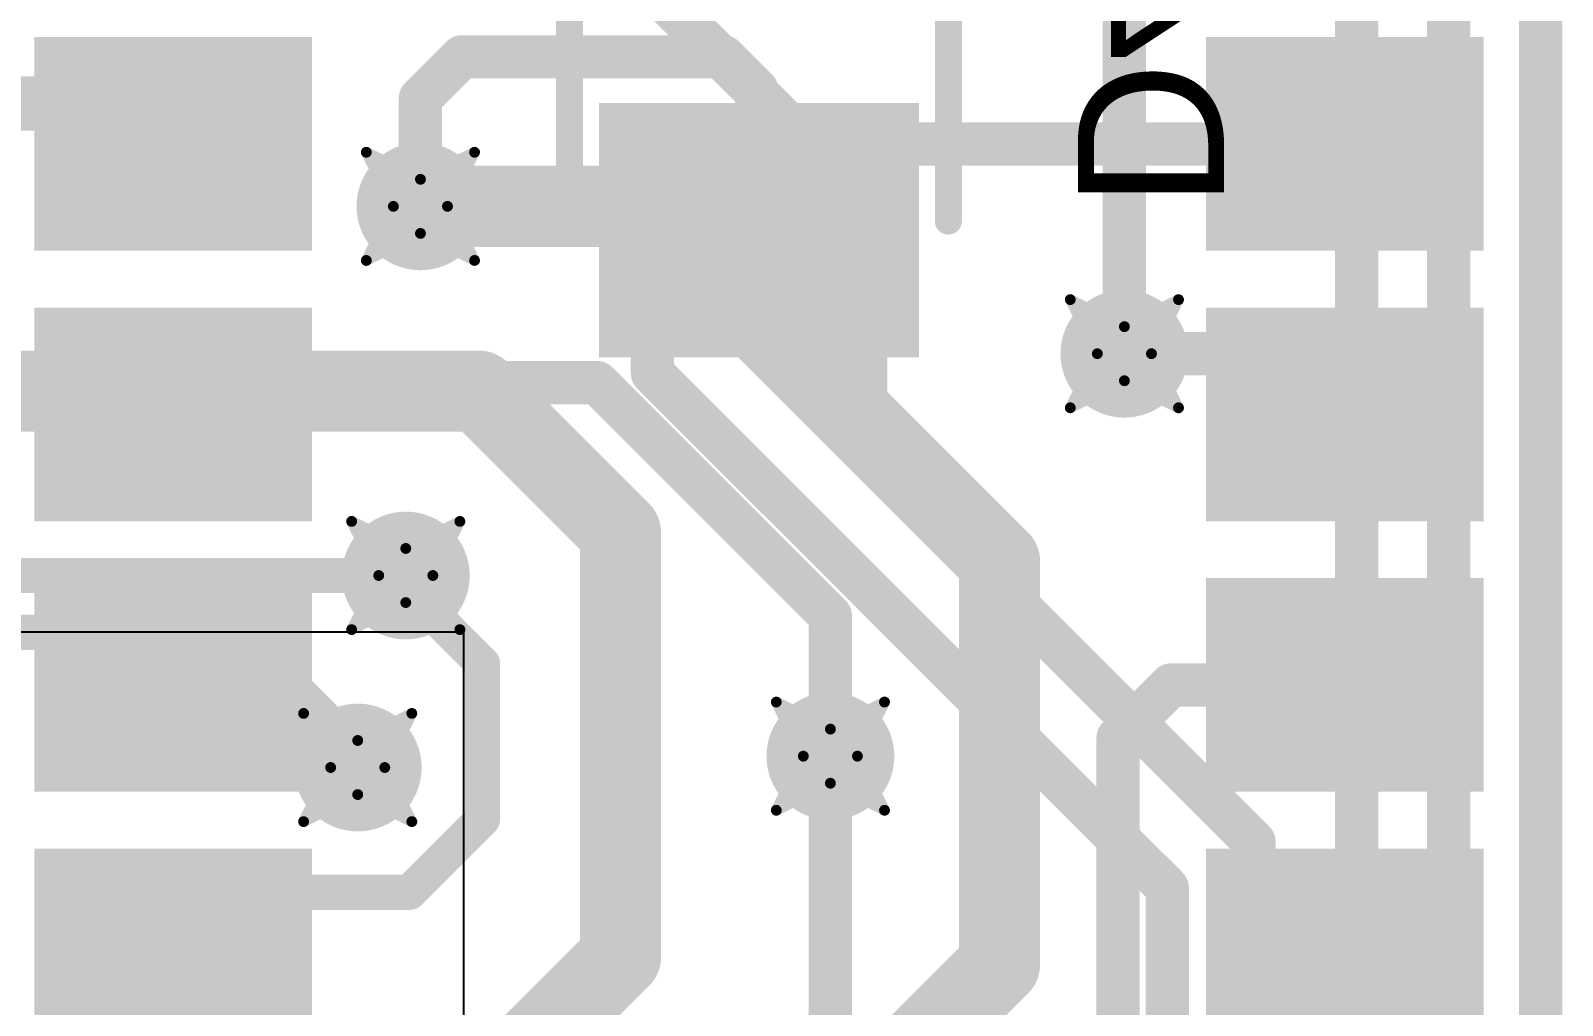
# Model space of a CAD drawing. Header units: inches. Extents: x -6 to 328, y -12 to 81.
# Drawn here: x 28.65 to 35.84, y 13.39 to 17.97 of the extents above; entities that cross this region are included whole.
import ezdxf

# ---------------------------------------------------------------- set-up
doc = ezdxf.new("R2010")
doc.units = ezdxf.units.IN
for name, color, linetype in [('Bottom Layer', 5, 'Continuous'), ('Bottom Overlay', 54, 'Continuous'), ('Bottom Paste', 16, 'Continuous'), ('Bottom Solder', 6, 'Continuous'), ('Drill Drawing', 1, 'Continuous'), ('Top Layer', 1, 'Continuous'), ('Top Paste', 8, 'Continuous'), ('Top Solder', 216, 'Continuous'), ('Via Holes', 16, 'Continuous')]:
    doc.layers.add(name, color=color, linetype=linetype)
doc.styles.add('Arial', font='', dxfattribs={"height": 0.2})
doc.styles.get('Arial').set_extended_font_data('Arial')

# ---------------------------------------------------------------- blocks, each defined once
blk = doc.blocks.new('M55_6013242R_44')
at = {"layer": 'Top Layer'}
for points in [[(-2.305, 3.3), (-1.505, 3.3), (-1.505, 2.2), (-2.305, 2.2)], [(-1.035, 3.3), (-0.235, 3.3), (-0.235, 2.2), (-1.035, 2.2)], [(0.235, 3.3), (1.035, 3.3), (1.035, 2.2), (0.235, 2.2)], [(1.505, 3.3), (2.305, 3.3), (2.305, 2.2), (1.505, 2.2)], [(-2.305, -2.2), (-1.505, -2.2), (-1.505, -3.3), (-2.305, -3.3)], [(-1.035, -2.2), (-0.235, -2.2), (-0.235, -3.3), (-1.035, -3.3)], [(0.235, -2.2), (1.035, -2.2), (1.035, -3.3), (0.235, -3.3)], [(1.505, -2.2), (2.305, -2.2), (2.305, -3.3), (1.505, -3.3)]]:
    blk.add_hatch(color=1, dxfattribs=at).paths.add_polyline_path(points)
at = {"layer": 'Top Paste'}
for points in [[(-2.305, 3.3), (-1.505, 3.3), (-1.505, 2.2), (-2.305, 2.2)], [(-1.035, 3.3), (-0.235, 3.3), (-0.235, 2.2), (-1.035, 2.2)], [(0.235, 3.3), (1.035, 3.3), (1.035, 2.2), (0.235, 2.2)], [(1.505, 3.3), (2.305, 3.3), (2.305, 2.2), (1.505, 2.2)], [(-2.305, -2.2), (-1.505, -2.2), (-1.505, -3.3), (-2.305, -3.3)], [(-1.035, -2.2), (-0.235, -2.2), (-0.235, -3.3), (-1.035, -3.3)], [(0.235, -2.2), (1.035, -2.2), (1.035, -3.3), (0.235, -3.3)], [(1.505, -2.2), (2.305, -2.2), (2.305, -3.3), (1.505, -3.3)]]:
    blk.add_hatch(color=8, dxfattribs=at).paths.add_polyline_path(points)
at = {"layer": 'Top Solder'}
for points in [[(-2.4066, 3.4016), (-1.4034, 3.4016), (-1.4034, 2.0984), (-2.4066, 2.0984)], [(-1.1366, 3.4016), (-0.1334, 3.4016), (-0.1334, 2.0984), (-1.1366, 2.0984)], [(0.1334, 3.4016), (1.1366, 3.4016), (1.1366, 2.0984), (0.1334, 2.0984)], [(1.4034, 3.4016), (2.4066, 3.4016), (2.4066, 2.0984), (1.4034, 2.0984)], [(-2.4066, -2.0984), (-1.4034, -2.0984), (-1.4034, -3.4016), (-2.4066, -3.4016)], [(-1.1366, -2.0984), (-0.1334, -2.0984), (-0.1334, -3.4016), (-1.1366, -3.4016)], [(0.1334, -2.0984), (1.1366, -2.0984), (1.1366, -3.4016), (0.1334, -3.4016)], [(1.4034, -2.0984), (2.4066, -2.0984), (2.4066, -3.4016), (1.4034, -3.4016)]]:
    blk.add_hatch(color=216, dxfattribs=at).paths.add_polyline_path(points)
blk = doc.blocks.new('SOT_666_B_45')
at = {"layer": 'Bottom Layer'}
for points in [[(-1.3, 0.65), (-0.31, 0.65), (-0.31, 0.35), (-1.3, 0.35)], [(0.31, 0.65), (1.3, 0.65), (1.3, 0.35), (0.31, 0.35)], [(-1.3, 0.15), (-0.31, 0.15), (-0.31, -0.15), (-1.3, -0.15)], [(0.31, 0.15), (1.3, 0.15), (1.3, -0.15), (0.31, -0.15)], [(-1.3, -0.35), (-0.31, -0.35), (-0.31, -0.65), (-1.3, -0.65)], [(0.31, -0.35), (1.3, -0.35), (1.3, -0.65), (0.31, -0.65)]]:
    blk.add_hatch(color=5, dxfattribs=at).paths.add_polyline_path(points)
at = {"layer": 'Bottom Paste'}
for points in [[(-1.3, 0.65), (-0.31, 0.65), (-0.31, 0.35), (-1.3, 0.35)], [(0.31, 0.65), (1.3, 0.65), (1.3, 0.35), (0.31, 0.35)], [(-1.3, 0.15), (-0.31, 0.15), (-0.31, -0.15), (-1.3, -0.15)], [(0.31, 0.15), (1.3, 0.15), (1.3, -0.15), (0.31, -0.15)], [(-1.3, -0.35), (-0.31, -0.35), (-0.31, -0.65), (-1.3, -0.65)], [(0.31, -0.35), (1.3, -0.35), (1.3, -0.65), (0.31, -0.65)]]:
    blk.add_hatch(color=16, dxfattribs=at).paths.add_polyline_path(points)
at = {"layer": 'Bottom Solder'}
for points in [[(-1.4016, 0.7516), (-0.2084, 0.7516), (-0.2084, 0.2484), (-1.4016, 0.2484)], [(0.2084, 0.7516), (1.4016, 0.7516), (1.4016, 0.2484), (0.2084, 0.2484)], [(-1.4016, 0.2516), (-0.2084, 0.2516), (-0.2084, -0.2516), (-1.4016, -0.2516)], [(0.2084, 0.2516), (1.4016, 0.2516), (1.4016, -0.2516), (0.2084, -0.2516)], [(-1.4016, -0.2484), (-0.2084, -0.2484), (-0.2084, -0.7516), (-1.4016, -0.7516)], [(0.2084, -0.2484), (1.4016, -0.2484), (1.4016, -0.7516), (0.2084, -0.7516)]]:
    blk.add_hatch(color=6, dxfattribs=at).paths.add_polyline_path(points)
at = {"layer": 'Bottom Overlay'}
for points in [[(0.762, 0.889, 0.127, 0.127, 0), (-0.762, 0.889, 0.127, 0.127, 0)], [(-1.5748, -0.6604, 0.1, 0.1, 0), (-1.5748, -0.4064, 0.1, 0.1, 0)], [(-1.4478, -0.5334, 0.1, 0.1, 0), (-1.5748, -0.4064, 0.1, 0.1, 0)], [(-1.5748, -0.6604, 0.1, 0.1, 0), (-1.4478, -0.5334, 0.1, 0.1, 0)], [(0.762, -0.889, 0.127, 0.127, 0), (-0.762, -0.889, 0.127, 0.127, 0)]]:
    blk.add_lwpolyline(points, format="xyseb", dxfattribs=at)
for points in [[(-0.7937, 0.889, 0.0635, 0.0635, 1), (-0.7302, 0.889, 0.0635, 0.0635, 1)], [(0.7302, 0.889, 0.0635, 0.0635, 1), (0.7937, 0.889, 0.0635, 0.0635, 1)], [(-1.5998, -0.4064, 0.05, 0.05, 1), (-1.5498, -0.4064, 0.05, 0.05, 1)], [(-1.5998, -0.4064, 0.05, 0.05, 1), (-1.5498, -0.4064, 0.05, 0.05, 1)], [(-1.4728, -0.5334, 0.05, 0.05, 1), (-1.4228, -0.5334, 0.05, 0.05, 1)], [(-1.4728, -0.5334, 0.05, 0.05, 1), (-1.4228, -0.5334, 0.05, 0.05, 1)], [(-1.5998, -0.6604, 0.05, 0.05, 1), (-1.5498, -0.6604, 0.05, 0.05, 1)], [(-1.5998, -0.6604, 0.05, 0.05, 1), (-1.5498, -0.6604, 0.05, 0.05, 1)], [(-0.7937, -0.889, 0.0635, 0.0635, 1), (-0.7302, -0.889, 0.0635, 0.0635, 1)], [(0.7302, -0.889, 0.0635, 0.0635, 1), (0.7937, -0.889, 0.0635, 0.0635, 1)]]:
    blk.add_lwpolyline(points, format="xyseb", close=True, dxfattribs=at)

msp = doc.modelspace()

# ---------------------------------------------------------------- hatches: boundary and pattern name
at = {"layer": 'Bottom Layer'}
h = msp.add_hatch(color=5, dxfattribs=at)
edge = h.paths.add_edge_path()
edge.add_arc((30.48, 17.145), 0.3, 0, 360)
h = msp.add_hatch(color=5, dxfattribs=at)
edge = h.paths.add_edge_path()
edge.add_arc((33.7838, 16.4532), 0.3, 0, 360)
h = msp.add_hatch(color=5, dxfattribs=at)
edge = h.paths.add_edge_path()
edge.add_arc((30.4112, 15.4119), 0.3, 0, 360)
h = msp.add_hatch(color=5, dxfattribs=at)
edge = h.paths.add_edge_path()
edge.add_arc((30.1856, 14.5105), 0.3, 0, 360)
h = msp.add_hatch(color=5, dxfattribs=at)
edge = h.paths.add_edge_path()
edge.add_arc((32.404, 14.5638), 0.3, 0, 360)
at = {"layer": 'Top Layer'}
h = msp.add_hatch(color=1, dxfattribs=at)
edge = h.paths.add_edge_path()
edge.add_arc((30.48, 17.145), 0.3, 0, 360)
h = msp.add_hatch(color=1, dxfattribs=at)
edge = h.paths.add_edge_path()
edge.add_arc((33.7838, 16.4532), 0.3, 0, 360)
h = msp.add_hatch(color=1, dxfattribs=at)
edge = h.paths.add_edge_path()
edge.add_arc((30.4112, 15.4119), 0.3, 0, 360)
h = msp.add_hatch(color=1, dxfattribs=at)
edge = h.paths.add_edge_path()
edge.add_arc((30.1856, 14.5105), 0.3, 0, 360)
h = msp.add_hatch(color=1, dxfattribs=at)
edge = h.paths.add_edge_path()
edge.add_arc((32.404, 14.5638), 0.3, 0, 360)
at = {"layer": 'Via Holes'}
h = msp.add_hatch(color=7, dxfattribs=at)
edge = h.paths.add_edge_path()
edge.add_arc((30.48, 17.145), 0.15, 0, 360)
h = msp.add_hatch(color=7, dxfattribs=at)
edge = h.paths.add_edge_path()
edge.add_arc((33.7838, 16.4532), 0.15, 0, 360)
h = msp.add_hatch(color=7, dxfattribs=at)
edge = h.paths.add_edge_path()
edge.add_arc((30.4112, 15.4119), 0.15, 0, 360)
h = msp.add_hatch(color=7, dxfattribs=at)
edge = h.paths.add_edge_path()
edge.add_arc((32.404, 14.5638), 0.15, 0, 360)
h = msp.add_hatch(color=7, dxfattribs=at)
edge = h.paths.add_edge_path()
edge.add_arc((30.1856, 14.5105), 0.15, 0, 360)

# ---------------------------------------------------------------- linework, layer by layer
at = {"layer": 'Bottom Layer'}
for p, q in [((30.6832, 15.1452), (26.6032, 15.1452)), ((30.6832, 8.0219), (30.6832, 15.1452))]:
    msp.add_line(p, q, dxfattribs=at)
for points in [[(35.7377, -0.7797, 0.2032, 0.2032, 0), (35.7377, 23.2309, 0.2032, 0.2032, 0)], [(35.306, -0.5878, 0.2032, 0.2032, 0), (35.306, 21.5392, 0.2032, 0.2032, 0)], [(34.8742, -0.3629, 0.2032, 0.2032, 0), (34.8742, 21.0312, 0.2032, 0.2032, 0)], [(33.7838, 16.4532, 0.2032, 0.2032, 0), (33.7838, 20.4927, 0.2032, 0.2032, 0)], [(30.48, 17.6526, 0.2032, 0.2032, 0), (30.6744, 17.847, 0.2032, 0.2032, 0)], [(30.6744, 17.847, 0.2032, 0.2032, 0), (31.9034, 17.847, 0.2032, 0.2032, 0)], [(31.9034, 17.847, 0.2032, 0.2032, 0), (32.0584, 17.6921, 0.2032, 0.2032, 0)], [(32.0584, 17.0436, 0.2032, 0.2032, 0), (32.0584, 17.6921, 0.2032, 0.2032, 0)], [(30.48, 17.145, 0.2032, 0.2032, 0), (30.48, 17.6526, 0.2032, 0.2032, 0)], [(31.569, 16.3615, 0.2032, 0.2032, 0), (31.569, 17.033, 0.2032, 0.2032, 0)], [(32.0584, 17.0436, 0.2032, 0.2032, 0), (32.069, 17.033, 0.2032, 0.2032, 0)], [(32.569, 15.9851, 0.2032, 0.2032, 0), (32.569, 17.033, 0.2032, 0.2032, 0)], [(28.4122, 16.2773, 0.381, 0.381, 0), (30.7554, 16.2773, 0.381, 0.381, 0)], [(30.7554, 16.2773, 0.381, 0.381, 0), (31.419, 15.6137, 0.381, 0.381, 0)], [(31.569, 16.3615, 0.2032, 0.2032, 0), (33.9852, 13.9453, 0.2032, 0.2032, 0)], [(32.569, 15.9851, 0.2032, 0.2032, 0), (34.3916, 14.1625, 0.2032, 0.2032, 0)], [(31.419, 13.6208, 0.381, 0.381, 0), (31.419, 15.6137, 0.381, 0.381, 0)], [(28.3388, 15.4119, 0.1651, 0.1651, 0), (30.4112, 15.4119, 0.1651, 0.1651, 0)], [(28.2283, 15.1452, 0.1651, 0.1651, 0), (29.6259, 15.1452, 0.1651, 0.1651, 0)], [(29.6259, 15.1452, 0.1651, 0.1651, 0), (30.1856, 14.5854, 0.1651, 0.1651, 0)], [(30.1856, 14.5105, 0.1651, 0.1651, 0), (30.1856, 14.5854, 0.1651, 0.1651, 0)], [(32.404, 12.0801, 0.2032, 0.2032, 0), (32.404, 14.5638, 0.2032, 0.2032, 0)], [(34.3916, -0.2032, 0.2032, 0.2032, 0), (34.3916, 14.1625, 0.2032, 0.2032, 0)], [(33.9852, -0.0305, 0.2032, 0.2032, 0), (33.9852, 13.9453, 0.2032, 0.2032, 0)], [(30.3783, 12.5801, 0.381, 0.381, 0), (31.419, 13.6208, 0.381, 0.381, 0)]]:
    msp.add_lwpolyline(points, format="xyseb", dxfattribs=at)
for points in [[(30.6236, 17.847, 0.1016, 0.1016, 1), (30.7252, 17.847, 0.1016, 0.1016, 1)], [(30.6236, 17.847, 0.1016, 0.1016, 1), (30.7252, 17.847, 0.1016, 0.1016, 1)], [(31.8526, 17.847, 0.1016, 0.1016, 1), (31.9542, 17.847, 0.1016, 0.1016, 1)], [(31.8526, 17.847, 0.1016, 0.1016, 1), (31.9542, 17.847, 0.1016, 0.1016, 1)], [(32.0076, 17.6921, 0.1016, 0.1016, 1), (32.1092, 17.6921, 0.1016, 0.1016, 1)], [(32.0076, 17.6921, 0.1016, 0.1016, 1), (32.1092, 17.6921, 0.1016, 0.1016, 1)], [(30.4292, 17.6526, 0.1016, 0.1016, 1), (30.5308, 17.6526, 0.1016, 0.1016, 1)], [(30.4292, 17.6526, 0.1016, 0.1016, 1), (30.5308, 17.6526, 0.1016, 0.1016, 1)], [(30.4292, 17.145, 0.1016, 0.1016, 1), (30.5308, 17.145, 0.1016, 0.1016, 1)], [(31.5182, 17.033, 0.1016, 0.1016, 1), (31.6198, 17.033, 0.1016, 0.1016, 1)], [(32.0076, 17.0436, 0.1016, 0.1016, 1), (32.1092, 17.0436, 0.1016, 0.1016, 1)], [(32.0076, 17.0436, 0.1016, 0.1016, 1), (32.1092, 17.0436, 0.1016, 0.1016, 1)], [(32.0182, 17.033, 0.1016, 0.1016, 1), (32.1198, 17.033, 0.1016, 0.1016, 1)], [(32.5182, 17.033, 0.1016, 0.1016, 1), (32.6198, 17.033, 0.1016, 0.1016, 1)], [(33.733, 16.4532, 0.1016, 0.1016, 1), (33.8346, 16.4532, 0.1016, 0.1016, 1)], [(30.6601, 16.2773, 0.1905, 0.1905, 1), (30.8506, 16.2773, 0.1905, 0.1905, 1)], [(30.6601, 16.2773, 0.1905, 0.1905, 1), (30.8506, 16.2773, 0.1905, 0.1905, 1)], [(31.5182, 16.3615, 0.1016, 0.1016, 1), (31.6198, 16.3615, 0.1016, 0.1016, 1)], [(31.5182, 16.3615, 0.1016, 0.1016, 1), (31.6198, 16.3615, 0.1016, 0.1016, 1)], [(32.5182, 15.9851, 0.1016, 0.1016, 1), (32.6198, 15.9851, 0.1016, 0.1016, 1)], [(32.5182, 15.9851, 0.1016, 0.1016, 1), (32.6198, 15.9851, 0.1016, 0.1016, 1)], [(31.3237, 15.6137, 0.1905, 0.1905, 1), (31.5142, 15.6137, 0.1905, 0.1905, 1)], [(31.3237, 15.6137, 0.1905, 0.1905, 1), (31.5142, 15.6137, 0.1905, 0.1905, 1)], [(30.3699, 15.4119, 0.0825, 0.0825, 1), (30.4524, 15.4119, 0.0825, 0.0825, 1)], [(29.5846, 15.1452, 0.0825, 0.0825, 1), (29.6671, 15.1452, 0.0825, 0.0825, 1)], [(29.5846, 15.1452, 0.0825, 0.0825, 1), (29.6671, 15.1452, 0.0825, 0.0825, 1)], [(30.1443, 14.5854, 0.0825, 0.0825, 1), (30.2269, 14.5854, 0.0825, 0.0825, 1)], [(30.1443, 14.5854, 0.0825, 0.0825, 1), (30.2269, 14.5854, 0.0825, 0.0825, 1)], [(32.3532, 14.5638, 0.1016, 0.1016, 1), (32.4548, 14.5638, 0.1016, 0.1016, 1)], [(30.1443, 14.5105, 0.0825, 0.0825, 1), (30.2269, 14.5105, 0.0825, 0.0825, 1)], [(34.3408, 14.1625, 0.1016, 0.1016, 1), (34.4424, 14.1625, 0.1016, 0.1016, 1)], [(34.3408, 14.1625, 0.1016, 0.1016, 1), (34.4424, 14.1625, 0.1016, 0.1016, 1)], [(33.9344, 13.9453, 0.1016, 0.1016, 1), (34.036, 13.9453, 0.1016, 0.1016, 1)], [(33.9344, 13.9453, 0.1016, 0.1016, 1), (34.036, 13.9453, 0.1016, 0.1016, 1)], [(31.3237, 13.6208, 0.1905, 0.1905, 1), (31.5142, 13.6208, 0.1905, 0.1905, 1)], [(31.3237, 13.6208, 0.1905, 0.1905, 1), (31.5142, 13.6208, 0.1905, 0.1905, 1)]]:
    msp.add_lwpolyline(points, format="xyseb", close=True, dxfattribs=at)
at = {"layer": 'Drill Drawing'}
for points in [[(30.226, 17.399, 0.0508, 0.0508, 0), (30.48, 17.272, 0.0508, 0.0508, 0)], [(30.226, 17.399, 0.0508, 0.0508, 0), (30.353, 17.145, 0.0508, 0.0508, 0)], [(30.48, 17.272, 0.0508, 0.0508, 0), (30.734, 17.399, 0.0508, 0.0508, 0)], [(30.607, 17.145, 0.0508, 0.0508, 0), (30.734, 17.399, 0.0508, 0.0508, 0)], [(30.226, 16.891, 0.0508, 0.0508, 0), (30.353, 17.145, 0.0508, 0.0508, 0)], [(30.607, 17.145, 0.0508, 0.0508, 0), (30.734, 16.891, 0.0508, 0.0508, 0)], [(30.226, 16.891, 0.0508, 0.0508, 0), (30.48, 17.018, 0.0508, 0.0508, 0)], [(30.48, 17.018, 0.0508, 0.0508, 0), (30.734, 16.891, 0.0508, 0.0508, 0)], [(33.5298, 16.7072, 0.0508, 0.0508, 0), (33.7838, 16.5802, 0.0508, 0.0508, 0)], [(33.5298, 16.7072, 0.0508, 0.0508, 0), (33.6568, 16.4532, 0.0508, 0.0508, 0)], [(33.7838, 16.5802, 0.0508, 0.0508, 0), (34.0378, 16.7072, 0.0508, 0.0508, 0)], [(33.9108, 16.4532, 0.0508, 0.0508, 0), (34.0378, 16.7072, 0.0508, 0.0508, 0)], [(33.5298, 16.1992, 0.0508, 0.0508, 0), (33.6568, 16.4532, 0.0508, 0.0508, 0)], [(33.9108, 16.4532, 0.0508, 0.0508, 0), (34.0378, 16.1992, 0.0508, 0.0508, 0)], [(33.5298, 16.1992, 0.0508, 0.0508, 0), (33.7838, 16.3262, 0.0508, 0.0508, 0)], [(33.7838, 16.3262, 0.0508, 0.0508, 0), (34.0378, 16.1992, 0.0508, 0.0508, 0)], [(30.1572, 15.6659, 0.0508, 0.0508, 0), (30.4112, 15.5389, 0.0508, 0.0508, 0)], [(30.1572, 15.6659, 0.0508, 0.0508, 0), (30.2842, 15.4119, 0.0508, 0.0508, 0)], [(30.4112, 15.5389, 0.0508, 0.0508, 0), (30.6652, 15.6659, 0.0508, 0.0508, 0)], [(30.5382, 15.4119, 0.0508, 0.0508, 0), (30.6652, 15.6659, 0.0508, 0.0508, 0)], [(30.1572, 15.1579, 0.0508, 0.0508, 0), (30.2842, 15.4119, 0.0508, 0.0508, 0)], [(30.5382, 15.4119, 0.0508, 0.0508, 0), (30.6652, 15.1579, 0.0508, 0.0508, 0)], [(30.1572, 15.1579, 0.0508, 0.0508, 0), (30.4112, 15.2849, 0.0508, 0.0508, 0)], [(30.4112, 15.2849, 0.0508, 0.0508, 0), (30.6652, 15.1579, 0.0508, 0.0508, 0)], [(32.15, 14.8178, 0.0508, 0.0508, 0), (32.404, 14.6908, 0.0508, 0.0508, 0)], [(32.15, 14.8178, 0.0508, 0.0508, 0), (32.277, 14.5638, 0.0508, 0.0508, 0)], [(32.404, 14.6908, 0.0508, 0.0508, 0), (32.658, 14.8178, 0.0508, 0.0508, 0)], [(32.531, 14.5638, 0.0508, 0.0508, 0), (32.658, 14.8178, 0.0508, 0.0508, 0)], [(29.9316, 14.7645, 0.0508, 0.0508, 0), (30.1856, 14.6375, 0.0508, 0.0508, 0)], [(29.9316, 14.7645, 0.0508, 0.0508, 0), (30.0586, 14.5105, 0.0508, 0.0508, 0)], [(30.1856, 14.6375, 0.0508, 0.0508, 0), (30.4396, 14.7645, 0.0508, 0.0508, 0)], [(30.3126, 14.5105, 0.0508, 0.0508, 0), (30.4396, 14.7645, 0.0508, 0.0508, 0)], [(29.9316, 14.2565, 0.0508, 0.0508, 0), (30.0586, 14.5105, 0.0508, 0.0508, 0)], [(30.3126, 14.5105, 0.0508, 0.0508, 0), (30.4396, 14.2565, 0.0508, 0.0508, 0)], [(32.15, 14.3098, 0.0508, 0.0508, 0), (32.277, 14.5638, 0.0508, 0.0508, 0)], [(32.531, 14.5638, 0.0508, 0.0508, 0), (32.658, 14.3098, 0.0508, 0.0508, 0)], [(32.15, 14.3098, 0.0508, 0.0508, 0), (32.404, 14.4368, 0.0508, 0.0508, 0)], [(32.404, 14.4368, 0.0508, 0.0508, 0), (32.658, 14.3098, 0.0508, 0.0508, 0)], [(29.9316, 14.2565, 0.0508, 0.0508, 0), (30.1856, 14.3835, 0.0508, 0.0508, 0)], [(30.1856, 14.3835, 0.0508, 0.0508, 0), (30.4396, 14.2565, 0.0508, 0.0508, 0)]]:
    msp.add_lwpolyline(points, format="xyseb", dxfattribs=at)
for points in [[(30.2133, 17.399, 0.0254, 0.0254, 1), (30.2387, 17.399, 0.0254, 0.0254, 1)], [(30.2133, 17.399, 0.0254, 0.0254, 1), (30.2387, 17.399, 0.0254, 0.0254, 1)], [(30.7213, 17.399, 0.0254, 0.0254, 1), (30.7467, 17.399, 0.0254, 0.0254, 1)], [(30.7213, 17.399, 0.0254, 0.0254, 1), (30.7467, 17.399, 0.0254, 0.0254, 1)], [(30.4673, 17.272, 0.0254, 0.0254, 1), (30.4927, 17.272, 0.0254, 0.0254, 1)], [(30.4673, 17.272, 0.0254, 0.0254, 1), (30.4927, 17.272, 0.0254, 0.0254, 1)], [(30.3403, 17.145, 0.0254, 0.0254, 1), (30.3657, 17.145, 0.0254, 0.0254, 1)], [(30.3403, 17.145, 0.0254, 0.0254, 1), (30.3657, 17.145, 0.0254, 0.0254, 1)], [(30.5943, 17.145, 0.0254, 0.0254, 1), (30.6197, 17.145, 0.0254, 0.0254, 1)], [(30.5943, 17.145, 0.0254, 0.0254, 1), (30.6197, 17.145, 0.0254, 0.0254, 1)], [(30.4673, 17.018, 0.0254, 0.0254, 1), (30.4927, 17.018, 0.0254, 0.0254, 1)], [(30.4673, 17.018, 0.0254, 0.0254, 1), (30.4927, 17.018, 0.0254, 0.0254, 1)], [(30.2133, 16.891, 0.0254, 0.0254, 1), (30.2387, 16.891, 0.0254, 0.0254, 1)], [(30.2133, 16.891, 0.0254, 0.0254, 1), (30.2387, 16.891, 0.0254, 0.0254, 1)], [(30.7213, 16.891, 0.0254, 0.0254, 1), (30.7467, 16.891, 0.0254, 0.0254, 1)], [(30.7213, 16.891, 0.0254, 0.0254, 1), (30.7467, 16.891, 0.0254, 0.0254, 1)], [(33.5171, 16.7072, 0.0254, 0.0254, 1), (33.5425, 16.7072, 0.0254, 0.0254, 1)], [(33.5171, 16.7072, 0.0254, 0.0254, 1), (33.5425, 16.7072, 0.0254, 0.0254, 1)], [(34.0251, 16.7072, 0.0254, 0.0254, 1), (34.0505, 16.7072, 0.0254, 0.0254, 1)], [(34.0251, 16.7072, 0.0254, 0.0254, 1), (34.0505, 16.7072, 0.0254, 0.0254, 1)], [(33.7711, 16.5802, 0.0254, 0.0254, 1), (33.7965, 16.5802, 0.0254, 0.0254, 1)], [(33.7711, 16.5802, 0.0254, 0.0254, 1), (33.7965, 16.5802, 0.0254, 0.0254, 1)], [(33.6441, 16.4532, 0.0254, 0.0254, 1), (33.6695, 16.4532, 0.0254, 0.0254, 1)], [(33.6441, 16.4532, 0.0254, 0.0254, 1), (33.6695, 16.4532, 0.0254, 0.0254, 1)], [(33.8981, 16.4532, 0.0254, 0.0254, 1), (33.9235, 16.4532, 0.0254, 0.0254, 1)], [(33.8981, 16.4532, 0.0254, 0.0254, 1), (33.9235, 16.4532, 0.0254, 0.0254, 1)], [(33.7711, 16.3262, 0.0254, 0.0254, 1), (33.7965, 16.3262, 0.0254, 0.0254, 1)], [(33.7711, 16.3262, 0.0254, 0.0254, 1), (33.7965, 16.3262, 0.0254, 0.0254, 1)], [(33.5171, 16.1992, 0.0254, 0.0254, 1), (33.5425, 16.1992, 0.0254, 0.0254, 1)], [(33.5171, 16.1992, 0.0254, 0.0254, 1), (33.5425, 16.1992, 0.0254, 0.0254, 1)], [(34.0251, 16.1992, 0.0254, 0.0254, 1), (34.0505, 16.1992, 0.0254, 0.0254, 1)], [(34.0251, 16.1992, 0.0254, 0.0254, 1), (34.0505, 16.1992, 0.0254, 0.0254, 1)], [(30.1445, 15.6659, 0.0254, 0.0254, 1), (30.1699, 15.6659, 0.0254, 0.0254, 1)], [(30.1445, 15.6659, 0.0254, 0.0254, 1), (30.1699, 15.6659, 0.0254, 0.0254, 1)], [(30.6525, 15.6659, 0.0254, 0.0254, 1), (30.6779, 15.6659, 0.0254, 0.0254, 1)], [(30.6525, 15.6659, 0.0254, 0.0254, 1), (30.6779, 15.6659, 0.0254, 0.0254, 1)], [(30.3985, 15.5389, 0.0254, 0.0254, 1), (30.4239, 15.5389, 0.0254, 0.0254, 1)], [(30.3985, 15.5389, 0.0254, 0.0254, 1), (30.4239, 15.5389, 0.0254, 0.0254, 1)], [(30.2715, 15.4119, 0.0254, 0.0254, 1), (30.2969, 15.4119, 0.0254, 0.0254, 1)], [(30.2715, 15.4119, 0.0254, 0.0254, 1), (30.2969, 15.4119, 0.0254, 0.0254, 1)], [(30.5255, 15.4119, 0.0254, 0.0254, 1), (30.5509, 15.4119, 0.0254, 0.0254, 1)], [(30.5255, 15.4119, 0.0254, 0.0254, 1), (30.5509, 15.4119, 0.0254, 0.0254, 1)], [(30.3985, 15.2849, 0.0254, 0.0254, 1), (30.4239, 15.2849, 0.0254, 0.0254, 1)], [(30.3985, 15.2849, 0.0254, 0.0254, 1), (30.4239, 15.2849, 0.0254, 0.0254, 1)], [(30.1445, 15.1579, 0.0254, 0.0254, 1), (30.1699, 15.1579, 0.0254, 0.0254, 1)], [(30.1445, 15.1579, 0.0254, 0.0254, 1), (30.1699, 15.1579, 0.0254, 0.0254, 1)], [(30.6525, 15.1579, 0.0254, 0.0254, 1), (30.6779, 15.1579, 0.0254, 0.0254, 1)], [(30.6525, 15.1579, 0.0254, 0.0254, 1), (30.6779, 15.1579, 0.0254, 0.0254, 1)], [(32.1373, 14.8178, 0.0254, 0.0254, 1), (32.1627, 14.8178, 0.0254, 0.0254, 1)], [(32.1373, 14.8178, 0.0254, 0.0254, 1), (32.1627, 14.8178, 0.0254, 0.0254, 1)], [(32.6453, 14.8178, 0.0254, 0.0254, 1), (32.6707, 14.8178, 0.0254, 0.0254, 1)], [(32.6453, 14.8178, 0.0254, 0.0254, 1), (32.6707, 14.8178, 0.0254, 0.0254, 1)], [(29.9189, 14.7645, 0.0254, 0.0254, 1), (29.9443, 14.7645, 0.0254, 0.0254, 1)], [(29.9189, 14.7645, 0.0254, 0.0254, 1), (29.9443, 14.7645, 0.0254, 0.0254, 1)], [(30.4269, 14.7645, 0.0254, 0.0254, 1), (30.4523, 14.7645, 0.0254, 0.0254, 1)], [(30.4269, 14.7645, 0.0254, 0.0254, 1), (30.4523, 14.7645, 0.0254, 0.0254, 1)], [(32.3913, 14.6908, 0.0254, 0.0254, 1), (32.4167, 14.6908, 0.0254, 0.0254, 1)], [(32.3913, 14.6908, 0.0254, 0.0254, 1), (32.4167, 14.6908, 0.0254, 0.0254, 1)], [(30.1729, 14.6375, 0.0254, 0.0254, 1), (30.1983, 14.6375, 0.0254, 0.0254, 1)], [(30.1729, 14.6375, 0.0254, 0.0254, 1), (30.1983, 14.6375, 0.0254, 0.0254, 1)], [(30.0459, 14.5105, 0.0254, 0.0254, 1), (30.0713, 14.5105, 0.0254, 0.0254, 1)], [(30.0459, 14.5105, 0.0254, 0.0254, 1), (30.0713, 14.5105, 0.0254, 0.0254, 1)], [(30.2999, 14.5105, 0.0254, 0.0254, 1), (30.3253, 14.5105, 0.0254, 0.0254, 1)], [(30.2999, 14.5105, 0.0254, 0.0254, 1), (30.3253, 14.5105, 0.0254, 0.0254, 1)], [(32.2643, 14.5638, 0.0254, 0.0254, 1), (32.2897, 14.5638, 0.0254, 0.0254, 1)], [(32.2643, 14.5638, 0.0254, 0.0254, 1), (32.2897, 14.5638, 0.0254, 0.0254, 1)], [(32.5183, 14.5638, 0.0254, 0.0254, 1), (32.5437, 14.5638, 0.0254, 0.0254, 1)], [(32.5183, 14.5638, 0.0254, 0.0254, 1), (32.5437, 14.5638, 0.0254, 0.0254, 1)], [(32.3913, 14.4368, 0.0254, 0.0254, 1), (32.4167, 14.4368, 0.0254, 0.0254, 1)], [(32.3913, 14.4368, 0.0254, 0.0254, 1), (32.4167, 14.4368, 0.0254, 0.0254, 1)], [(30.1729, 14.3835, 0.0254, 0.0254, 1), (30.1983, 14.3835, 0.0254, 0.0254, 1)], [(30.1729, 14.3835, 0.0254, 0.0254, 1), (30.1983, 14.3835, 0.0254, 0.0254, 1)], [(32.1373, 14.3098, 0.0254, 0.0254, 1), (32.1627, 14.3098, 0.0254, 0.0254, 1)], [(32.1373, 14.3098, 0.0254, 0.0254, 1), (32.1627, 14.3098, 0.0254, 0.0254, 1)], [(32.6453, 14.3098, 0.0254, 0.0254, 1), (32.6707, 14.3098, 0.0254, 0.0254, 1)], [(32.6453, 14.3098, 0.0254, 0.0254, 1), (32.6707, 14.3098, 0.0254, 0.0254, 1)], [(29.9189, 14.2565, 0.0254, 0.0254, 1), (29.9443, 14.2565, 0.0254, 0.0254, 1)], [(29.9189, 14.2565, 0.0254, 0.0254, 1), (29.9443, 14.2565, 0.0254, 0.0254, 1)], [(30.4269, 14.2565, 0.0254, 0.0254, 1), (30.4523, 14.2565, 0.0254, 0.0254, 1)], [(30.4269, 14.2565, 0.0254, 0.0254, 1), (30.4523, 14.2565, 0.0254, 0.0254, 1)]]:
    msp.add_lwpolyline(points, format="xyseb", close=True, dxfattribs=at)
at = {"layer": 'Top Layer'}
for points in [[(31.0929, 18.6436, 0.2032, 0.2032, 0), (32.2985, 17.438, 0.2032, 0.2032, 0)], [(28.321, 17.6276, 0.254, 0.254, 0), (29.1294, 17.6276, 0.254, 0.254, 0)], [(29.1294, 17.6276, 0.254, 0.254, 0), (29.319, 17.438, 0.254, 0.254, 0)], [(32.2985, 17.438, 0.2032, 0.2032, 0), (34.819, 17.438, 0.2032, 0.2032, 0)], [(30.48, 17.145, 0.381, 0.381, 0), (31.5316, 17.145, 0.381, 0.381, 0)], [(31.5316, 17.145, 0.381, 0.381, 0), (33.1976, 15.479, 0.381, 0.381, 0)], [(33.7838, 16.4532, 0.2032, 0.2032, 0), (34.5338, 16.4532, 0.2032, 0.2032, 0)], [(34.5338, 16.4532, 0.2032, 0.2032, 0), (34.819, 16.168, 0.2032, 0.2032, 0)], [(29.319, 16.168, 0.2032, 0.2032, 0), (29.4686, 16.3176, 0.2032, 0.2032, 0)], [(29.4686, 16.3176, 0.2032, 0.2032, 0), (31.3086, 16.3176, 0.2032, 0.2032, 0)], [(31.3086, 16.3176, 0.2032, 0.2032, 0), (32.404, 15.2222, 0.2032, 0.2032, 0)], [(33.1976, 13.585, 0.381, 0.381, 0), (33.1976, 15.479, 0.381, 0.381, 0)], [(30.4112, 15.3577, 0.1651, 0.1651, 0), (30.4112, 15.4119, 0.1651, 0.1651, 0)], [(30.4112, 15.3577, 0.1651, 0.1651, 0), (30.7713, 14.9976, 0.1651, 0.1651, 0)], [(32.404, 14.5638, 0.2032, 0.2032, 0), (32.404, 15.2222, 0.2032, 0.2032, 0)], [(30.7713, 14.2679, 0.1651, 0.1651, 0), (30.7713, 14.9976, 0.1651, 0.1651, 0)], [(29.319, 14.898, 0.1651, 0.1651, 0), (29.6365, 14.5805, 0.1651, 0.1651, 0)], [(33.7543, 14.6495, 0.2032, 0.2032, 0), (34.0028, 14.898, 0.2032, 0.2032, 0)], [(34.0028, 14.898, 0.2032, 0.2032, 0), (34.819, 14.898, 0.2032, 0.2032, 0)], [(33.7543, 12.7621, 0.2032, 0.2032, 0), (33.7543, 14.6495, 0.2032, 0.2032, 0)], [(29.6365, 14.5805, 0.1651, 0.1651, 0), (30.1155, 14.5805, 0.1651, 0.1651, 0)], [(30.1155, 14.5805, 0.1651, 0.1651, 0), (30.1856, 14.5105, 0.1651, 0.1651, 0)], [(30.4282, 13.9247, 0.1651, 0.1651, 0), (30.7713, 14.2679, 0.1651, 0.1651, 0)], [(29.319, 13.628, 0.1651, 0.1651, 0), (29.6157, 13.9247, 0.1651, 0.1651, 0)], [(29.6157, 13.9247, 0.1651, 0.1651, 0), (30.4282, 13.9247, 0.1651, 0.1651, 0)], [(32.5851, 12.9725, 0.381, 0.381, 0), (33.1976, 13.585, 0.381, 0.381, 0)], [(34.819, 13.628, 0.1651, 0.1651, 0), (34.969, 13.628, 0.1651, 0.1651, 0)], [(34.969, 13.628, 0.1651, 0.1651, 0), (35.2864, 13.3105, 0.1651, 0.1651, 0)]]:
    msp.add_lwpolyline(points, format="xyseb", dxfattribs=at)
for points in [[(29.0659, 17.6276, 0.127, 0.127, 1), (29.1929, 17.6276, 0.127, 0.127, 1)], [(29.0659, 17.6276, 0.127, 0.127, 1), (29.1929, 17.6276, 0.127, 0.127, 1)], [(29.2555, 17.438, 0.127, 0.127, 1), (29.3825, 17.438, 0.127, 0.127, 1)], [(32.2477, 17.438, 0.1016, 0.1016, 1), (32.3493, 17.438, 0.1016, 0.1016, 1)], [(32.2477, 17.438, 0.1016, 0.1016, 1), (32.3493, 17.438, 0.1016, 0.1016, 1)], [(34.7682, 17.438, 0.1016, 0.1016, 1), (34.8698, 17.438, 0.1016, 0.1016, 1)], [(30.3848, 17.145, 0.1905, 0.1905, 1), (30.5753, 17.145, 0.1905, 0.1905, 1)], [(31.4364, 17.145, 0.1905, 0.1905, 1), (31.6269, 17.145, 0.1905, 0.1905, 1)], [(31.4364, 17.145, 0.1905, 0.1905, 1), (31.6269, 17.145, 0.1905, 0.1905, 1)], [(33.733, 16.4532, 0.1016, 0.1016, 1), (33.8346, 16.4532, 0.1016, 0.1016, 1)], [(34.483, 16.4532, 0.1016, 0.1016, 1), (34.5846, 16.4532, 0.1016, 0.1016, 1)], [(34.483, 16.4532, 0.1016, 0.1016, 1), (34.5846, 16.4532, 0.1016, 0.1016, 1)], [(29.4178, 16.3176, 0.1016, 0.1016, 1), (29.5194, 16.3176, 0.1016, 0.1016, 1)], [(29.4178, 16.3176, 0.1016, 0.1016, 1), (29.5194, 16.3176, 0.1016, 0.1016, 1)], [(31.2578, 16.3176, 0.1016, 0.1016, 1), (31.3594, 16.3176, 0.1016, 0.1016, 1)], [(31.2578, 16.3176, 0.1016, 0.1016, 1), (31.3594, 16.3176, 0.1016, 0.1016, 1)], [(29.2682, 16.168, 0.1016, 0.1016, 1), (29.3698, 16.168, 0.1016, 0.1016, 1)], [(34.7682, 16.168, 0.1016, 0.1016, 1), (34.8698, 16.168, 0.1016, 0.1016, 1)], [(33.1024, 15.479, 0.1905, 0.1905, 1), (33.2929, 15.479, 0.1905, 0.1905, 1)], [(33.1024, 15.479, 0.1905, 0.1905, 1), (33.2929, 15.479, 0.1905, 0.1905, 1)], [(30.3699, 15.4119, 0.0825, 0.0825, 1), (30.4524, 15.4119, 0.0825, 0.0825, 1)], [(30.3699, 15.3577, 0.0825, 0.0825, 1), (30.4524, 15.3577, 0.0825, 0.0825, 1)], [(30.3699, 15.3577, 0.0825, 0.0825, 1), (30.4524, 15.3577, 0.0825, 0.0825, 1)], [(32.3532, 15.2222, 0.1016, 0.1016, 1), (32.4548, 15.2222, 0.1016, 0.1016, 1)], [(32.3532, 15.2222, 0.1016, 0.1016, 1), (32.4548, 15.2222, 0.1016, 0.1016, 1)], [(30.7301, 14.9976, 0.0825, 0.0825, 1), (30.8126, 14.9976, 0.0825, 0.0825, 1)], [(30.7301, 14.9976, 0.0825, 0.0825, 1), (30.8126, 14.9976, 0.0825, 0.0825, 1)], [(29.2777, 14.898, 0.0825, 0.0825, 1), (29.3603, 14.898, 0.0825, 0.0825, 1)], [(33.952, 14.898, 0.1016, 0.1016, 1), (34.0536, 14.898, 0.1016, 0.1016, 1)], [(33.952, 14.898, 0.1016, 0.1016, 1), (34.0536, 14.898, 0.1016, 0.1016, 1)], [(34.7682, 14.898, 0.1016, 0.1016, 1), (34.8698, 14.898, 0.1016, 0.1016, 1)], [(33.7035, 14.6495, 0.1016, 0.1016, 1), (33.8051, 14.6495, 0.1016, 0.1016, 1)], [(33.7035, 14.6495, 0.1016, 0.1016, 1), (33.8051, 14.6495, 0.1016, 0.1016, 1)], [(32.3532, 14.5638, 0.1016, 0.1016, 1), (32.4548, 14.5638, 0.1016, 0.1016, 1)], [(29.5952, 14.5805, 0.0825, 0.0825, 1), (29.6777, 14.5805, 0.0825, 0.0825, 1)], [(29.5952, 14.5805, 0.0825, 0.0825, 1), (29.6777, 14.5805, 0.0825, 0.0825, 1)], [(30.0743, 14.5805, 0.0825, 0.0825, 1), (30.1568, 14.5805, 0.0825, 0.0825, 1)], [(30.0743, 14.5805, 0.0825, 0.0825, 1), (30.1568, 14.5805, 0.0825, 0.0825, 1)], [(30.1443, 14.5105, 0.0825, 0.0825, 1), (30.2269, 14.5105, 0.0825, 0.0825, 1)], [(30.7301, 14.2679, 0.0825, 0.0825, 1), (30.8126, 14.2679, 0.0825, 0.0825, 1)], [(30.7301, 14.2679, 0.0825, 0.0825, 1), (30.8126, 14.2679, 0.0825, 0.0825, 1)], [(29.5745, 13.9247, 0.0825, 0.0825, 1), (29.657, 13.9247, 0.0825, 0.0825, 1)], [(29.5745, 13.9247, 0.0825, 0.0825, 1), (29.657, 13.9247, 0.0825, 0.0825, 1)], [(30.3869, 13.9247, 0.0825, 0.0825, 1), (30.4695, 13.9247, 0.0825, 0.0825, 1)], [(30.3869, 13.9247, 0.0825, 0.0825, 1), (30.4695, 13.9247, 0.0825, 0.0825, 1)], [(33.1024, 13.585, 0.1905, 0.1905, 1), (33.2929, 13.585, 0.1905, 0.1905, 1)], [(33.1024, 13.585, 0.1905, 0.1905, 1), (33.2929, 13.585, 0.1905, 0.1905, 1)], [(29.2777, 13.628, 0.0825, 0.0825, 1), (29.3603, 13.628, 0.0825, 0.0825, 1)], [(34.7777, 13.628, 0.0825, 0.0825, 1), (34.8603, 13.628, 0.0825, 0.0825, 1)], [(34.9277, 13.628, 0.0825, 0.0825, 1), (35.0103, 13.628, 0.0825, 0.0825, 1)], [(34.9277, 13.628, 0.0825, 0.0825, 1), (35.0103, 13.628, 0.0825, 0.0825, 1)]]:
    msp.add_lwpolyline(points, format="xyseb", close=True, dxfattribs=at)

# ---------------------------------------------------------------- block references
for name, p, rotation in [('M55_6013242R_44', (32.069, 15.533), 90), ('SOT_666_B_45', (32.069, 17.838), 270)]:
    msp.add_blockref(name, p, dxfattribs=dict(rotation=rotation))

# ---------------------------------------------------------------- texts
at = {"layer": 'Bottom Overlay', "style": 'Arial', "text_generation_flag": 2}
msp.add_text('D4', height=0.6858, rotation=270, dxfattribs=at).set_placement((33.5662, 17.1325))

doc.saveas('drawing.dxf')
